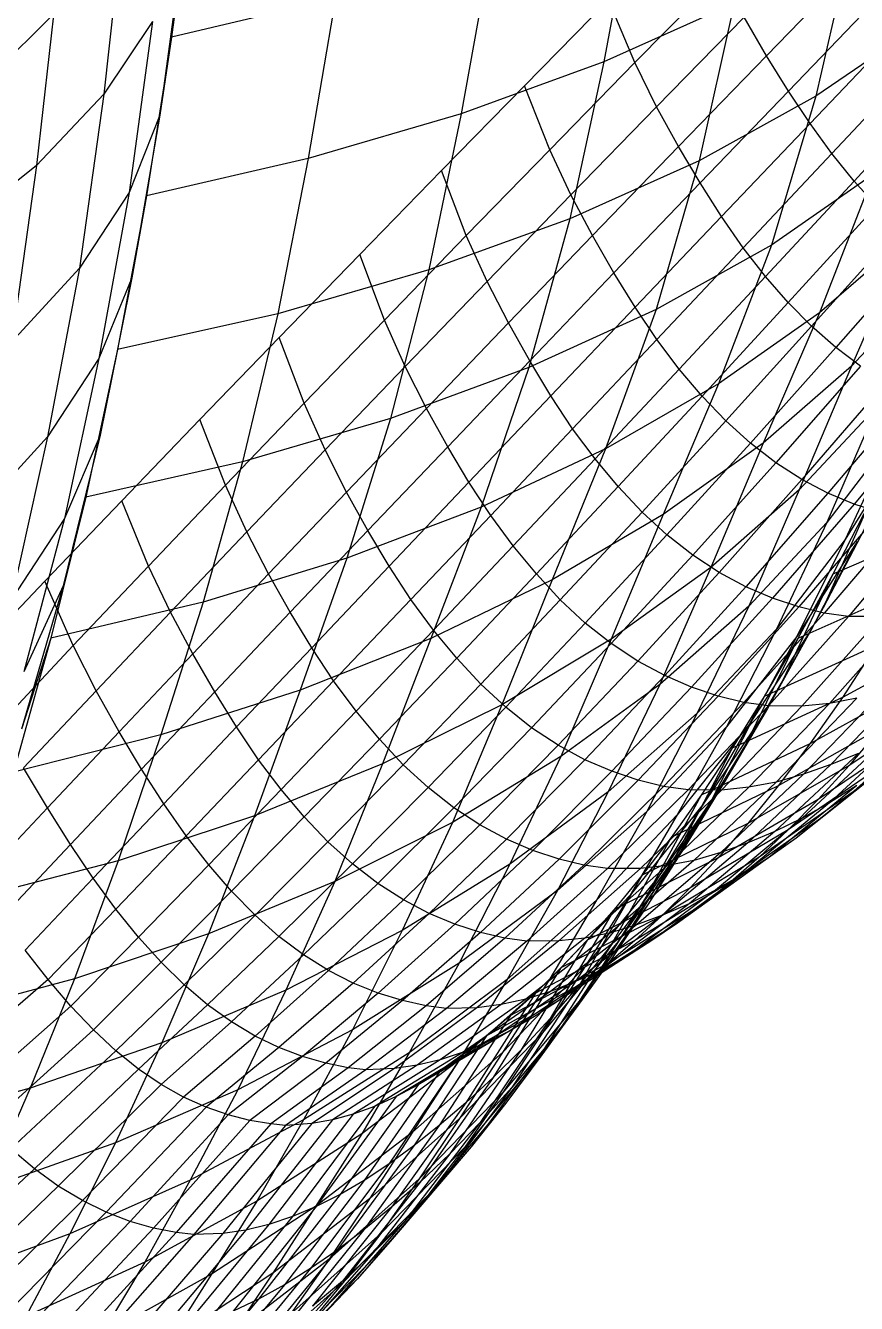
# Model space of a CAD drawing. Extents: x -429 to 429, y -1 to 209.
# Drawn here: x 392.21 to 399.72, y 70.03 to 81.6 of the extents above; entities that cross this region are included whole.
import ezdxf

# ---------------------------------------------------------------- set-up
doc = ezdxf.new("R2010")
doc.units = 0

msp = doc.modelspace()

# ---------------------------------------------------------------- linework, layer by layer
at = {"layer": 'default', "color": 5, "linetype": 'CONTINUOUS'}
for p, q in [((393.721, 82.972, 163.963), (393.527, 81.494, 164.217)), ((393.721, 82.972, 163.963), (393.527, 81.494, 164.217)), ((397.711, 82.739, 166.687), (397.437, 81.27, 167.006)), ((393.094, 82.589, 158.525), (392.914, 80.977, 158.779)), ((399.681, 82.381, 169.338), (399.354, 80.96, 169.68)), ((393.625, 82.303, 162.202), (393.421, 80.787, 162.465)), ((396.409, 82.262, 165.717), (396.148, 80.801, 166.028)), ((399.72, 82.164, 201.738), (398.908, 81.326, 200.611)), ((398.504, 82.062, 200.788), (397.719, 81.264, 199.642)), ((392.49, 81.968, 156.891), (392.305, 80.334, 157.152)), ((395.009, 81.846, 164.891), (393.527, 81.494, 164.217)), ((395.009, 81.846, 164.891), (394.764, 80.395, 165.187)), ((397.481, 81.828, 199.738), (396.72, 81.053, 198.578)), ((398.618, 81.799, 168.113), (397.437, 81.27, 167.006)), ((397.719, 81.264, 199.642), (397.481, 81.828, 199.738)), ((398.618, 81.799, 168.113), (398.299, 80.376, 168.456)), ((399.924, 81.857, 201.645), (399.107, 81.007, 200.52)), ((398.706, 81.676, 200.701), (397.915, 80.865, 199.558)), ((398.908, 81.326, 200.611), (398.706, 81.676, 200.701)), ((393.355, 81.635, 160.468), (392.914, 80.977, 158.779)), ((393.355, 81.635, 160.468), (393.143, 80.088, 160.74)), ((400.123, 81.574, 201.553), (399.303, 80.713, 200.429)), ((400.285, 81.596, 171.006), (399.354, 80.96, 169.68)), ((393.527, 81.494, 164.217), (393.299, 80.057, 164.493)), ((393.527, 81.494, 164.217), (393.299, 80.057, 164.493)), ((393.527, 81.494, 164.217), (393.421, 80.787, 162.465)), ((398.908, 81.326, 200.611), (398.113, 80.504, 199.47)), ((399.107, 81.007, 200.52), (398.908, 81.326, 200.611)), ((397.437, 81.27, 167.006), (396.148, 80.801, 166.028)), ((397.719, 81.264, 199.642), (396.949, 80.476, 198.486)), ((397.437, 81.27, 167.006), (397.129, 79.85, 167.346)), ((397.915, 80.865, 199.558), (397.719, 81.264, 199.642)), ((400.32, 81.315, 201.46), (399.5, 80.44, 200.336)), ((392.914, 80.977, 158.779), (392.305, 80.334, 157.152)), ((392.914, 80.977, 158.779), (392.695, 79.402, 159.059)), ((396.72, 81.053, 198.578), (395.969, 80.286, 197.41)), ((396.949, 80.476, 198.486), (396.72, 81.053, 198.578)), ((399.107, 81.007, 200.52), (398.309, 80.175, 199.38)), ((399.303, 80.713, 200.429), (399.107, 81.007, 200.52)), ((400.519, 81.08, 201.364), (399.701, 80.192, 200.239)), ((397.915, 80.865, 199.558), (397.14, 80.068, 198.403)), ((398.113, 80.504, 199.47), (397.915, 80.865, 199.558)), ((399.354, 80.96, 169.68), (398.299, 80.376, 168.456)), ((399.354, 80.96, 169.68), (398.953, 79.613, 170.074)), ((393.421, 80.787, 162.465), (393.143, 80.088, 160.74)), ((393.421, 80.787, 162.465), (393.167, 79.316, 162.757)), ((396.148, 80.801, 166.028), (394.764, 80.395, 165.187)), ((396.148, 80.801, 166.028), (395.854, 79.387, 166.359)), ((399.303, 80.713, 200.429), (398.502, 79.871, 199.29)), ((399.5, 80.44, 200.336), (399.303, 80.713, 200.429)), ((394.764, 80.395, 165.187), (393.299, 80.057, 164.493)), ((394.764, 80.395, 165.187), (394.487, 78.991, 165.504)), ((396.949, 80.476, 198.486), (396.193, 79.7, 197.319)), ((397.14, 80.068, 198.403), (396.949, 80.476, 198.486)), ((398.113, 80.504, 199.47), (397.335, 79.698, 198.315)), ((398.309, 80.175, 199.38), (398.113, 80.504, 199.47)), ((399.5, 80.44, 200.336), (398.699, 79.587, 199.196)), ((399.701, 80.192, 200.239), (399.5, 80.44, 200.336)), ((392.305, 80.334, 157.152), (391.536, 79.713, 155.605)), ((392.305, 80.334, 157.152), (392.082, 78.737, 157.44)), ((395.969, 80.286, 197.41), (395.229, 79.527, 196.235)), ((396.193, 79.7, 197.319), (395.969, 80.286, 197.41)), ((398.299, 80.376, 168.456), (397.129, 79.85, 167.346)), ((398.299, 80.376, 168.456), (397.911, 79.028, 168.85)), ((398.309, 80.175, 199.38), (397.529, 79.361, 198.225)), ((398.502, 79.871, 199.29), (398.309, 80.175, 199.38)), ((399.701, 80.192, 200.239), (398.901, 79.329, 199.097)), ((399.877, 80.253, 171.393), (398.953, 79.613, 170.074)), ((399.877, 80.253, 171.393), (399.389, 78.998, 171.828)), ((399.903, 79.967, 200.138), (399.701, 80.192, 200.239)), ((393.143, 80.088, 160.74), (392.695, 79.402, 159.059)), ((393.143, 80.088, 160.74), (392.868, 78.587, 161.048)), ((393.299, 80.057, 164.493), (393.039, 78.666, 164.79)), ((393.299, 80.057, 164.493), (393.039, 78.666, 164.79)), ((393.299, 80.057, 164.493), (393.167, 79.316, 162.757)), ((397.14, 80.068, 198.403), (396.382, 79.284, 197.236)), ((397.335, 79.698, 198.315), (397.14, 80.068, 198.403)), ((399.903, 79.967, 200.138), (399.106, 79.092, 198.994)), ((397.129, 79.85, 167.346), (395.854, 79.387, 166.359)), ((397.129, 79.85, 167.346), (396.76, 78.503, 167.733)), ((398.502, 79.871, 199.29), (397.721, 79.049, 198.134)), ((398.699, 79.587, 199.196), (398.502, 79.871, 199.29)), ((400.11, 79.763, 200.034), (399.316, 78.877, 198.887)), ((396.193, 79.7, 197.319), (395.452, 78.934, 196.142)), ((396.382, 79.284, 197.236), (396.193, 79.7, 197.319)), ((397.335, 79.698, 198.315), (396.575, 78.908, 197.147)), ((397.529, 79.361, 198.225), (397.335, 79.698, 198.315)), ((398.953, 79.613, 170.074), (397.911, 79.028, 168.85)), ((398.699, 79.587, 199.196), (397.917, 78.757, 198.04)), ((398.953, 79.613, 170.074), (398.475, 78.355, 170.518)), ((398.901, 79.329, 199.097), (398.699, 79.587, 199.196)), ((400.188, 79.691, 173.215), (399.389, 78.998, 171.828)), ((400.188, 79.691, 173.215), (399.679, 78.516, 173.645)), ((395.229, 79.527, 196.235), (394.501, 78.776, 195.052)), ((395.452, 78.934, 196.142), (395.229, 79.527, 196.235)), ((400.322, 79.582, 199.924), (399.535, 78.684, 198.773)), ((392.695, 79.402, 159.059), (392.082, 78.737, 157.44)), ((392.695, 79.402, 159.059), (392.404, 77.877, 159.382)), ((395.854, 79.387, 166.359), (394.487, 78.991, 165.504)), ((395.854, 79.387, 166.359), (395.509, 78.043, 166.73)), ((397.529, 79.361, 198.225), (396.768, 78.565, 197.056)), ((397.721, 79.049, 198.134), (397.529, 79.361, 198.225)), ((393.167, 79.316, 162.757), (392.868, 78.587, 161.048)), ((393.167, 79.316, 162.757), (392.88, 77.892, 163.07)), ((396.382, 79.284, 197.236), (395.64, 78.514, 196.057)), ((396.575, 78.908, 197.147), (396.382, 79.284, 197.236)), ((398.901, 79.329, 199.097), (398.12, 78.49, 197.939)), ((399.106, 79.092, 198.994), (398.901, 79.329, 199.097)), ((400.369, 79.26, 175.078), (399.679, 78.516, 173.645)), ((397.911, 79.028, 168.85), (396.76, 78.503, 167.733)), ((397.721, 79.049, 198.134), (396.959, 78.247, 196.964)), ((397.911, 79.028, 168.85), (397.453, 77.768, 169.295)), ((397.917, 78.757, 198.04), (397.721, 79.049, 198.134)), ((399.106, 79.092, 198.994), (398.327, 78.245, 197.834)), ((399.316, 78.877, 198.887), (399.106, 79.092, 198.994)), ((394.487, 78.991, 165.504), (393.039, 78.666, 164.79)), ((394.487, 78.991, 165.504), (394.169, 77.65, 165.851)), ((395.452, 78.934, 196.142), (394.726, 78.18, 194.955)), ((395.64, 78.514, 196.057), (395.452, 78.934, 196.142)), ((396.575, 78.908, 197.147), (395.833, 78.134, 195.966)), ((396.768, 78.565, 197.056), (396.575, 78.908, 197.147)), ((399.389, 78.998, 171.828), (398.475, 78.355, 170.518)), ((399.389, 78.998, 171.828), (398.879, 77.819, 172.274)), ((394.501, 78.776, 195.052), (393.783, 78.032, 193.862)), ((394.726, 78.18, 194.955), (394.501, 78.776, 195.052)), ((399.316, 78.877, 198.887), (398.541, 78.021, 197.723)), ((399.535, 78.684, 198.773), (399.316, 78.877, 198.887)), ((393.039, 78.666, 164.79), (392.751, 77.329, 165.103)), ((393.039, 78.666, 164.79), (392.751, 77.329, 165.103)), ((393.039, 78.666, 164.79), (392.88, 77.892, 163.07)), ((397.917, 78.757, 198.04), (397.155, 77.95, 196.868)), ((398.12, 78.49, 197.939), (397.917, 78.757, 198.04)), ((399.535, 78.684, 198.773), (398.763, 77.819, 197.605)), ((399.759, 78.515, 198.653), (399.535, 78.684, 198.773)), ((392.868, 78.587, 161.048), (392.404, 77.877, 159.382)), ((392.868, 78.587, 161.048), (392.56, 77.136, 161.377)), ((396.768, 78.565, 197.056), (396.026, 77.787, 195.873)), ((396.959, 78.247, 196.964), (396.768, 78.565, 197.056)), ((395.64, 78.514, 196.057), (394.916, 77.758, 194.866)), ((396.76, 78.503, 167.733), (395.509, 78.043, 166.73)), ((395.833, 78.134, 195.966), (395.64, 78.514, 196.057)), ((396.76, 78.503, 167.733), (396.329, 77.241, 168.167)), ((398.12, 78.49, 197.939), (397.359, 77.677, 196.765)), ((398.327, 78.245, 197.834), (398.12, 78.49, 197.939)), ((399.679, 78.516, 173.645), (398.879, 77.819, 172.274)), ((399.759, 78.515, 198.653), (398.993, 77.642, 197.481)), ((399.679, 78.516, 173.645), (399.206, 77.397, 174.051)), ((398.475, 78.355, 170.518), (397.453, 77.768, 169.295)), ((398.475, 78.355, 170.518), (397.975, 77.174, 170.972)), ((399.988, 78.372, 198.529), (399.228, 77.491, 197.352)), ((396.959, 78.247, 196.964), (396.217, 77.466, 195.779)), ((397.155, 77.95, 196.868), (396.959, 78.247, 196.964)), ((398.327, 78.245, 197.834), (397.567, 77.426, 196.657)), ((398.541, 78.021, 197.723), (398.327, 78.245, 197.834)), ((400.218, 78.255, 198.402), (399.465, 77.367, 197.219)), ((394.726, 78.18, 194.955), (394.015, 77.438, 193.758)), ((394.916, 77.758, 194.866), (394.726, 78.18, 194.955)), ((395.833, 78.134, 195.966), (395.11, 77.376, 194.773)), ((396.026, 77.787, 195.873), (395.833, 78.134, 195.966)), ((399.906, 78.147, 175.467), (399.206, 77.397, 174.051)), ((399.906, 78.147, 175.467), (399.456, 77.1, 175.846)), ((400.447, 78.162, 198.273), (399.701, 77.267, 197.085)), ((393.783, 78.032, 193.862), (393.076, 77.297, 192.665)), ((394.015, 77.438, 193.758), (393.783, 78.032, 193.862)), ((395.509, 78.043, 166.73), (394.169, 77.65, 165.851)), ((395.509, 78.043, 166.73), (395.113, 76.777, 167.142)), ((398.541, 78.021, 197.723), (397.783, 77.196, 196.544)), ((398.763, 77.819, 197.605), (398.541, 78.021, 197.723)), ((392.404, 77.877, 159.382), (391.781, 77.193, 157.777)), ((392.404, 77.877, 159.382), (392.08, 76.403, 159.727)), ((392.88, 77.892, 163.07), (392.548, 76.527, 163.406)), ((392.88, 77.892, 163.07), (392.56, 77.136, 161.377)), ((397.155, 77.95, 196.868), (396.414, 77.165, 195.681)), ((397.359, 77.677, 196.765), (397.155, 77.95, 196.868)), ((400.064, 77.904, 177.296), (399.456, 77.1, 175.846)), ((400.064, 77.904, 177.296), (399.62, 76.947, 177.659)), ((394.916, 77.758, 194.866), (394.208, 77.017, 193.665)), ((395.11, 77.376, 194.773), (394.916, 77.758, 194.866)), ((396.026, 77.787, 195.873), (395.304, 77.028, 194.677)), ((396.217, 77.466, 195.779), (396.026, 77.787, 195.873)), ((397.453, 77.768, 169.295), (396.329, 77.241, 168.167)), ((397.453, 77.768, 169.295), (396.971, 76.583, 169.748)), ((398.879, 77.819, 172.274), (397.975, 77.174, 170.972)), ((398.763, 77.819, 197.605), (398.008, 76.988, 196.423)), ((398.879, 77.819, 172.274), (398.404, 76.695, 172.691)), ((398.993, 77.642, 197.481), (398.763, 77.819, 197.605)), ((400.147, 77.801, 179.13), (399.62, 76.947, 177.659)), ((394.169, 77.65, 165.851), (392.751, 77.329, 165.103)), ((394.169, 77.65, 165.851), (393.812, 76.38, 166.228)), ((397.359, 77.677, 196.765), (396.618, 76.889, 195.576)), ((397.567, 77.426, 196.657), (397.359, 77.677, 196.765)), ((398.993, 77.642, 197.481), (398.242, 76.805, 196.295)), ((399.228, 77.491, 197.352), (398.993, 77.642, 197.481)), ((394.015, 77.438, 193.758), (393.319, 76.707, 192.551)), ((394.208, 77.017, 193.665), (394.015, 77.438, 193.758)), ((396.217, 77.466, 195.779), (395.496, 76.706, 194.581)), ((396.414, 77.165, 195.681), (396.217, 77.466, 195.779)), ((397.567, 77.426, 196.657), (396.827, 76.635, 195.466)), ((397.783, 77.196, 196.544), (397.567, 77.426, 196.657)), ((399.206, 77.397, 174.051), (398.404, 76.695, 172.691)), ((399.228, 77.491, 197.352), (398.48, 76.649, 196.162)), ((399.206, 77.397, 174.051), (398.749, 76.343, 174.442)), ((399.465, 77.367, 197.219), (399.228, 77.491, 197.352)), ((393.076, 77.297, 192.665), (392.381, 76.57, 191.461)), ((392.751, 77.329, 165.103), (392.436, 76.053, 165.432)), ((392.751, 77.329, 165.103), (392.436, 76.053, 165.432)), ((392.751, 77.329, 165.103), (392.548, 76.527, 163.406)), ((393.319, 76.707, 192.551), (393.076, 77.297, 192.665)), ((395.11, 77.376, 194.773), (394.405, 76.636, 193.567)), ((395.304, 77.028, 194.677), (395.11, 77.376, 194.773)), ((399.465, 77.367, 197.219), (398.722, 76.52, 196.025)), ((399.84, 77.278, 183.034), (399.421, 76.328, 181.561)), ((399.701, 77.267, 197.085), (399.465, 77.367, 197.219)), ((399.84, 77.278, 183.034), (399.509, 76.633, 183.301)), ((399.84, 77.278, 183.034), (399.509, 76.633, 183.301)), ((396.329, 77.241, 168.167), (395.113, 76.777, 167.142)), ((396.414, 77.165, 195.681), (395.693, 76.404, 194.48)), ((396.329, 77.241, 168.167), (395.874, 76.052, 168.61)), ((396.618, 76.889, 195.576), (396.414, 77.165, 195.681)), ((397.975, 77.174, 170.972), (396.971, 76.583, 169.748)), ((397.783, 77.196, 196.544), (397.044, 76.402, 195.35)), ((397.975, 77.174, 170.972), (397.505, 76.046, 171.396)), ((398.008, 76.988, 196.423), (397.783, 77.196, 196.544)), ((399.701, 77.267, 197.085), (398.963, 76.417, 195.886)), ((399.936, 77.191, 196.95), (399.202, 76.337, 195.747)), ((399.936, 77.191, 196.95), (399.701, 77.267, 197.085)), ((392.56, 77.136, 161.377), (392.08, 76.403, 159.727)), ((392.56, 77.136, 161.377), (392.192, 75.748, 161.738)), ((399.456, 77.1, 175.846), (398.749, 76.343, 174.442)), ((399.456, 77.1, 175.846), (398.998, 76.137, 176.225)), ((399.795, 77.044, 181.263), (399.316, 76.137, 179.797)), ((399.795, 77.044, 181.263), (399.421, 76.328, 181.561)), ((400.16, 77.138, 196.819), (399.43, 76.281, 195.612)), ((400.555, 77.084, 184.327), (399.509, 76.633, 183.301)), ((400.372, 77.11, 196.695), (399.65, 76.251, 195.481)), ((394.208, 77.017, 193.665), (393.518, 76.29, 192.453)), ((394.405, 76.636, 193.567), (394.208, 77.017, 193.665)), ((395.304, 77.028, 194.677), (394.601, 76.289, 193.468)), ((395.496, 76.706, 194.581), (395.304, 77.028, 194.677)), ((398.008, 76.988, 196.423), (397.27, 76.191, 195.226)), ((398.242, 76.805, 196.295), (398.008, 76.988, 196.423)), ((399.62, 76.947, 177.659), (398.998, 76.137, 176.225)), ((399.62, 76.947, 177.659), (399.183, 76.069, 178.013)), ((399.729, 76.93, 179.468), (399.183, 76.069, 178.013)), ((399.729, 76.93, 179.468), (399.316, 76.137, 179.797)), ((396.618, 76.889, 195.576), (395.898, 76.127, 194.372)), ((396.827, 76.635, 195.466), (396.618, 76.889, 195.576)), ((393.319, 76.707, 192.551), (392.638, 75.988, 191.335)), ((393.518, 76.29, 192.453), (393.319, 76.707, 192.551)), ((395.113, 76.777, 167.142), (393.812, 76.38, 166.228)), ((395.113, 76.777, 167.142), (394.692, 75.583, 167.564)), ((395.496, 76.706, 194.581), (394.795, 75.967, 193.368)), ((395.693, 76.404, 194.48), (395.496, 76.706, 194.581)), ((398.242, 76.805, 196.295), (397.505, 76.006, 195.096)), ((398.404, 76.695, 172.691), (397.505, 76.046, 171.396)), ((398.404, 76.695, 172.691), (397.945, 75.636, 173.092)), ((398.48, 76.649, 196.162), (398.242, 76.805, 196.295)), ((394.405, 76.636, 193.567), (393.719, 75.913, 192.35)), ((394.601, 76.289, 193.468), (394.405, 76.636, 193.567)), ((396.971, 76.583, 169.748), (395.874, 76.052, 168.61)), ((396.827, 76.635, 195.466), (396.107, 75.873, 194.26)), ((396.971, 76.583, 169.748), (396.514, 75.452, 170.172)), ((397.044, 76.402, 195.35), (396.827, 76.635, 195.466)), ((398.48, 76.649, 196.162), (397.746, 75.847, 194.959)), ((398.722, 76.52, 196.025), (398.48, 76.649, 196.162)), ((399.509, 76.633, 183.301), (399.061, 75.681, 181.844)), ((399.509, 76.633, 183.301), (399.192, 76.051, 183.553)), ((399.509, 76.633, 183.301), (399.192, 76.051, 183.553)), ((392.381, 76.57, 191.461), (391.697, 75.85, 190.251)), ((392.548, 76.527, 163.406), (392.17, 75.231, 163.766)), ((392.548, 76.527, 163.406), (392.192, 75.748, 161.738)), ((392.638, 75.988, 191.335), (392.381, 76.57, 191.461)), ((398.722, 76.52, 196.025), (397.989, 75.715, 194.819)), ((398.963, 76.417, 195.886), (398.722, 76.52, 196.025)), ((400.221, 76.508, 184.591), (399.192, 76.051, 183.553)), ((393.812, 76.38, 166.228), (392.436, 76.053, 165.432)), ((393.812, 76.38, 166.228), (393.431, 75.178, 166.616)), ((395.693, 76.404, 194.48), (394.993, 75.667, 193.264)), ((395.898, 76.127, 194.372), (395.693, 76.404, 194.48)), ((397.044, 76.402, 195.35), (396.324, 75.639, 194.142)), ((397.27, 76.191, 195.226), (397.044, 76.402, 195.35)), ((398.963, 76.417, 195.886), (398.231, 75.61, 194.678)), ((399.202, 76.337, 195.747), (398.963, 76.417, 195.886)), ((393.518, 76.29, 192.453), (392.845, 75.578, 191.23)), ((393.719, 75.913, 192.35), (393.518, 76.29, 192.453)), ((394.601, 76.289, 193.468), (393.918, 75.568, 192.246)), ((394.795, 75.967, 193.368), (394.601, 76.289, 193.468)), ((398.749, 76.343, 174.442), (397.945, 75.636, 173.092)), ((398.749, 76.343, 174.442), (398.282, 75.375, 174.834)), ((399.202, 76.337, 195.747), (398.473, 75.529, 194.535)), ((399.43, 76.281, 195.612), (398.703, 75.472, 194.398)), ((399.421, 76.328, 181.561), (398.919, 75.418, 180.11)), ((399.65, 76.251, 195.481), (398.926, 75.441, 194.264)), ((399.421, 76.328, 181.561), (399.061, 75.681, 181.844)), ((399.43, 76.281, 195.612), (399.202, 76.337, 195.747)), ((399.951, 76.25, 195.298), (399.229, 75.439, 194.077)), ((399.65, 76.251, 195.481), (399.43, 76.281, 195.612)), ((400.199, 76.275, 195.146), (399.479, 75.464, 193.921)), ((399.951, 76.25, 195.298), (399.65, 76.251, 195.481)), ((395.898, 76.127, 194.372), (395.198, 75.392, 193.154)), ((396.107, 75.873, 194.26), (395.898, 76.127, 194.372)), ((397.27, 76.191, 195.226), (396.55, 75.429, 194.016)), ((397.505, 76.006, 195.096), (397.27, 76.191, 195.226)), ((398.998, 76.137, 176.225), (398.282, 75.375, 174.834)), ((398.998, 76.137, 176.225), (398.547, 75.253, 176.593)), ((399.316, 76.137, 179.797), (398.751, 75.273, 178.357)), ((399.316, 76.137, 179.797), (398.919, 75.418, 180.11)), ((392.436, 76.053, 165.432), (392.098, 74.842, 165.774)), ((392.436, 76.053, 165.432), (392.098, 74.842, 165.774)), ((392.436, 76.053, 165.432), (392.17, 75.231, 163.766)), ((395.874, 76.052, 168.61), (394.692, 75.583, 167.564)), ((395.874, 76.052, 168.61), (395.436, 74.918, 169.027)), ((397.505, 76.046, 171.396), (396.514, 75.452, 170.172)), ((397.505, 76.006, 195.096), (396.784, 75.243, 193.884)), ((397.505, 76.046, 171.396), (397.05, 74.983, 171.802)), ((397.746, 75.847, 194.959), (397.505, 76.006, 195.096)), ((399.183, 76.069, 178.013), (398.547, 75.253, 176.593)), ((399.192, 76.051, 183.553), (398.722, 75.095, 182.111)), ((399.183, 76.069, 178.013), (398.751, 75.273, 178.357)), ((399.192, 76.051, 183.553), (398.889, 75.527, 183.793)), ((399.192, 76.051, 183.553), (398.889, 75.527, 183.793)), ((400.549, 76.039, 186.18), (399.597, 75.518, 185.078)), ((392.638, 75.988, 191.335), (391.973, 75.28, 190.11)), ((392.845, 75.578, 191.23), (392.638, 75.988, 191.335)), ((393.719, 75.913, 192.35), (393.052, 75.206, 191.121)), ((393.918, 75.568, 192.246), (393.719, 75.913, 192.35)), ((394.795, 75.967, 193.368), (394.115, 75.25, 192.143)), ((394.993, 75.667, 193.264), (394.795, 75.967, 193.368)), ((399.902, 75.988, 184.841), (398.889, 75.527, 183.793)), ((399.902, 75.988, 184.841), (399.597, 75.518, 185.078)), ((396.107, 75.873, 194.26), (395.407, 75.14, 193.04)), ((396.324, 75.639, 194.142), (396.107, 75.873, 194.26)), ((397.746, 75.847, 194.959), (397.024, 75.085, 193.746)), ((397.989, 75.715, 194.819), (397.746, 75.847, 194.959)), ((394.993, 75.667, 193.264), (394.315, 74.954, 192.036)), ((395.198, 75.392, 193.154), (394.993, 75.667, 193.264)), ((397.989, 75.715, 194.819), (397.267, 74.954, 193.604)), ((398.231, 75.61, 194.678), (397.989, 75.715, 194.819)), ((399.061, 75.681, 181.844), (398.537, 74.77, 180.409)), ((399.061, 75.681, 181.844), (398.722, 75.095, 182.111)), ((400.224, 75.67, 193.448), (399.491, 74.91, 192.222)), ((392.845, 75.578, 191.23), (392.189, 74.88, 189.997)), ((393.052, 75.206, 191.121), (392.845, 75.578, 191.23)), ((393.918, 75.568, 192.246), (393.256, 74.867, 191.012)), ((394.692, 75.583, 167.564), (393.431, 75.178, 166.616)), ((394.115, 75.25, 192.143), (393.918, 75.568, 192.246)), ((394.692, 75.583, 167.564), (394.277, 74.446, 167.967)), ((396.324, 75.639, 194.142), (395.623, 74.909, 192.921)), ((396.55, 75.429, 194.016), (396.324, 75.639, 194.142)), ((397.945, 75.636, 173.092), (397.05, 74.983, 171.802)), ((397.945, 75.636, 173.092), (397.477, 74.663, 173.493)), ((398.231, 75.61, 194.678), (397.509, 74.849, 193.461)), ((398.473, 75.529, 194.535), (398.231, 75.61, 194.678)), ((399.975, 75.582, 193.608), (399.243, 74.822, 192.383)), ((400.241, 75.619, 186.413), (399.301, 75.097, 185.304)), ((396.514, 75.452, 170.172), (395.436, 74.918, 169.027)), ((396.55, 75.429, 194.016), (395.848, 74.701, 192.794)), ((396.514, 75.452, 170.172), (396.068, 74.387, 170.58)), ((396.784, 75.243, 193.884), (396.55, 75.429, 194.016)), ((398.473, 75.529, 194.535), (397.749, 74.768, 193.317)), ((398.703, 75.472, 194.398), (397.978, 74.711, 193.178)), ((398.926, 75.441, 194.264), (398.199, 74.68, 193.044)), ((398.889, 75.527, 183.793), (398.399, 74.565, 182.364)), ((398.703, 75.472, 194.398), (398.473, 75.529, 194.535)), ((399.229, 75.439, 194.077), (398.501, 74.679, 192.856)), ((398.889, 75.527, 183.793), (398.598, 75.057, 184.021)), ((398.889, 75.527, 183.793), (398.598, 75.057, 184.021)), ((399.597, 75.518, 185.078), (398.598, 75.057, 184.021)), ((398.926, 75.441, 194.264), (398.703, 75.472, 194.398)), ((399.479, 75.464, 193.921), (398.75, 74.704, 192.699)), ((399.229, 75.439, 194.077), (398.926, 75.441, 194.264)), ((399.725, 75.511, 193.766), (398.995, 74.751, 192.543)), ((399.479, 75.464, 193.921), (399.229, 75.439, 194.077)), ((399.597, 75.518, 185.078), (399.301, 75.097, 185.304)), ((399.725, 75.511, 193.766), (399.479, 75.464, 193.921)), ((400.532, 75.486, 188.006), (399.657, 74.901, 186.849)), ((395.198, 75.392, 193.154), (394.52, 74.684, 191.923)), ((395.407, 75.14, 193.04), (395.198, 75.392, 193.154)), ((398.282, 75.375, 174.834), (397.477, 74.663, 173.493)), ((398.282, 75.375, 174.834), (397.825, 74.486, 175.214)), ((398.919, 75.418, 180.11), (398.337, 74.551, 178.685)), ((398.919, 75.418, 180.11), (398.537, 74.77, 180.409)), ((400.505, 75.307, 189.803), (399.692, 74.662, 188.609)), ((393.052, 75.206, 191.121), (392.404, 74.518, 189.882)), ((393.256, 74.867, 191.012), (393.052, 75.206, 191.121)), ((394.115, 75.25, 192.143), (393.456, 74.555, 190.904)), ((394.315, 74.954, 192.036), (394.115, 75.25, 192.143)), ((396.784, 75.243, 193.884), (396.08, 74.519, 192.66)), ((397.024, 75.085, 193.746), (396.784, 75.243, 193.884)), ((398.547, 75.253, 176.593), (397.825, 74.486, 175.214)), ((398.751, 75.273, 178.357), (398.102, 74.454, 176.952)), ((398.547, 75.253, 176.593), (398.102, 74.454, 176.952)), ((398.751, 75.273, 178.357), (398.337, 74.551, 178.685)), ((399.944, 75.242, 186.636), (399.016, 74.717, 185.52)), ((400.242, 75.27, 191.726), (399.478, 74.565, 190.511)), ((399.944, 75.242, 186.636), (399.657, 74.901, 186.849)), ((393.431, 75.178, 166.616), (392.098, 74.842, 165.774)), ((393.431, 75.178, 166.616), (393.043, 74.039, 166.997)), ((395.407, 75.14, 193.04), (394.728, 74.436, 191.808)), ((395.623, 74.909, 192.921), (395.407, 75.14, 193.04)), ((397.024, 75.085, 193.746), (396.317, 74.364, 192.522)), ((397.267, 74.954, 193.604), (397.024, 75.085, 193.746)), ((398.722, 75.095, 182.111), (398.179, 74.18, 180.689)), ((399.301, 75.097, 185.304), (398.317, 74.633, 184.238)), ((398.722, 75.095, 182.111), (398.399, 74.565, 182.364)), ((399.301, 75.097, 185.304), (399.016, 74.717, 185.52)), ((399.991, 75.132, 191.893), (399.231, 74.426, 190.678)), ((400.243, 75.18, 188.215), (399.377, 74.595, 187.054)), ((400.237, 75.09, 189.99), (399.429, 74.443, 188.795)), ((397.05, 74.983, 171.802), (396.068, 74.387, 170.58)), ((397.05, 74.983, 171.802), (396.586, 74.007, 172.209)), ((398.598, 75.057, 184.021), (398.089, 74.088, 182.605)), ((398.598, 75.057, 184.021), (398.317, 74.633, 184.238)), ((398.598, 75.057, 184.021), (398.317, 74.633, 184.238)), ((399.741, 75.011, 192.058), (398.985, 74.304, 190.843)), ((399.741, 75.011, 192.058), (399.491, 74.91, 192.222)), ((392.404, 74.518, 189.882), (392.189, 74.88, 189.997)), ((393.256, 74.867, 191.012), (392.614, 74.186, 189.767)), ((393.456, 74.555, 190.904), (393.256, 74.867, 191.012)), ((394.315, 74.954, 192.036), (393.658, 74.265, 190.794)), ((395.436, 74.918, 169.027), (394.277, 74.446, 167.967)), ((394.52, 74.684, 191.923), (394.315, 74.954, 192.036)), ((395.623, 74.909, 192.921), (394.942, 74.211, 191.687)), ((395.436, 74.918, 169.027), (395.003, 73.851, 169.43)), ((395.848, 74.701, 192.794), (395.623, 74.909, 192.921)), ((397.267, 74.954, 193.604), (396.556, 74.236, 192.38)), ((397.509, 74.849, 193.461), (396.795, 74.133, 192.237)), ((397.509, 74.849, 193.461), (397.267, 74.954, 193.604)), ((397.749, 74.768, 193.317), (397.509, 74.849, 193.461)), ((399.491, 74.91, 192.222), (398.739, 74.202, 191.006)), ((399.657, 74.901, 186.849), (398.741, 74.375, 185.728)), ((399.963, 74.907, 188.416), (399.106, 74.32, 187.252)), ((399.978, 74.893, 190.168), (399.176, 74.245, 188.972)), ((399.491, 74.91, 192.222), (399.243, 74.822, 192.383)), ((399.657, 74.901, 186.849), (399.377, 74.595, 187.054)), ((399.963, 74.907, 188.416), (399.692, 74.662, 188.609)), ((397.749, 74.768, 193.317), (397.032, 74.055, 192.093)), ((397.978, 74.711, 193.178), (397.749, 74.768, 193.317)), ((398.537, 74.77, 180.409), (397.938, 73.902, 178.999)), ((398.537, 74.77, 180.409), (398.179, 74.18, 180.689)), ((398.995, 74.751, 192.543), (398.252, 74.043, 191.325)), ((399.243, 74.822, 192.383), (398.495, 74.114, 191.166)), ((398.995, 74.751, 192.543), (398.75, 74.704, 192.699)), ((399.243, 74.822, 192.383), (398.995, 74.751, 192.543)), ((394.52, 74.684, 191.923), (393.863, 74.002, 190.68)), ((394.728, 74.436, 191.808), (394.52, 74.684, 191.923)), ((395.848, 74.701, 192.794), (395.164, 74.01, 191.559)), ((396.08, 74.519, 192.66), (395.848, 74.701, 192.794)), ((397.477, 74.663, 173.493), (396.586, 74.007, 172.209)), ((397.477, 74.663, 173.493), (397.017, 73.771, 173.882)), ((397.978, 74.711, 193.178), (397.258, 74, 191.954)), ((398.199, 74.68, 193.044), (397.471, 73.97, 191.823)), ((398.501, 74.679, 192.856), (397.768, 73.97, 191.636)), ((398.317, 74.633, 184.238), (397.79, 73.659, 182.835)), ((398.199, 74.68, 193.044), (397.978, 74.711, 193.178)), ((398.75, 74.704, 192.699), (398.011, 73.996, 191.48)), ((399.016, 74.717, 185.52), (398.046, 74.251, 184.446)), ((398.317, 74.633, 184.238), (398.046, 74.251, 184.446)), ((398.317, 74.633, 184.238), (398.046, 74.251, 184.446)), ((398.501, 74.679, 192.856), (398.199, 74.68, 193.044)), ((398.75, 74.704, 192.699), (398.501, 74.679, 192.856)), ((399.016, 74.717, 185.52), (398.741, 74.375, 185.728)), ((399.692, 74.662, 188.609), (398.844, 74.073, 187.442)), ((399.725, 74.72, 190.342), (398.929, 74.07, 189.145)), ((399.692, 74.662, 188.609), (399.429, 74.443, 188.795)), ((399.725, 74.72, 190.342), (399.478, 74.565, 190.511)), ((392.404, 74.518, 189.882), (391.775, 73.847, 188.631)), ((392.614, 74.186, 189.767), (392.404, 74.518, 189.882)), ((393.456, 74.555, 190.904), (392.819, 73.881, 189.654)), ((393.658, 74.265, 190.794), (393.456, 74.555, 190.904)), ((396.08, 74.519, 192.66), (395.392, 73.834, 191.426)), ((396.317, 74.364, 192.522), (396.08, 74.519, 192.66)), ((398.337, 74.551, 178.685), (397.677, 73.729, 177.293)), ((398.399, 74.565, 182.364), (397.84, 73.645, 180.955)), ((398.337, 74.551, 178.685), (397.938, 73.902, 178.999)), ((398.399, 74.565, 182.364), (398.089, 74.088, 182.605)), ((399.377, 74.595, 187.054), (398.473, 74.067, 185.927)), ((399.478, 74.565, 190.511), (398.687, 73.913, 189.312)), ((399.377, 74.595, 187.054), (399.106, 74.32, 187.252)), ((399.478, 74.565, 190.511), (399.231, 74.426, 190.678)), ((394.277, 74.446, 167.967), (393.043, 74.039, 166.997)), ((394.277, 74.446, 167.967), (393.862, 73.378, 168.36)), ((394.728, 74.436, 191.808), (394.07, 73.763, 190.562)), ((394.942, 74.211, 191.687), (394.728, 74.436, 191.808)), ((396.068, 74.387, 170.58), (395.003, 73.851, 169.43)), ((396.068, 74.387, 170.58), (395.613, 73.407, 170.987)), ((397.825, 74.486, 175.214), (397.017, 73.771, 173.882)), ((397.825, 74.486, 175.214), (397.372, 73.683, 175.585)), ((398.102, 74.454, 176.952), (397.372, 73.683, 175.585)), ((398.102, 74.454, 176.952), (397.677, 73.729, 177.293)), ((399.231, 74.426, 190.678), (398.447, 73.772, 189.477)), ((399.429, 74.443, 188.795), (398.59, 73.852, 187.624)), ((399.231, 74.426, 190.678), (398.985, 74.304, 190.843)), ((399.429, 74.443, 188.795), (399.176, 74.245, 188.972)), ((393.658, 74.265, 190.794), (393.023, 73.602, 189.541)), ((393.863, 74.002, 190.68), (393.658, 74.265, 190.794)), ((396.317, 74.364, 192.522), (395.624, 73.685, 191.289)), ((396.556, 74.236, 192.38), (396.317, 74.364, 192.522)), ((398.741, 74.375, 185.728), (397.785, 73.908, 184.644)), ((398.985, 74.304, 190.843), (398.208, 73.65, 189.64)), ((399.106, 74.32, 187.252), (398.214, 73.79, 186.118)), ((398.741, 74.375, 185.728), (398.473, 74.067, 185.927)), ((398.985, 74.304, 190.843), (398.739, 74.202, 191.006)), ((399.106, 74.32, 187.252), (398.844, 74.073, 187.442)), ((392.614, 74.186, 189.767), (391.993, 73.525, 188.51)), ((392.819, 73.881, 189.654), (392.614, 74.186, 189.767)), ((394.942, 74.211, 191.687), (394.282, 73.547, 190.441)), ((395.164, 74.01, 191.559), (394.942, 74.211, 191.687)), ((396.556, 74.236, 192.38), (395.857, 73.562, 191.148)), ((396.795, 74.133, 192.237), (396.556, 74.236, 192.38)), ((398.046, 74.251, 184.446), (397.501, 73.273, 183.054)), ((398.179, 74.18, 180.689), (397.566, 73.308, 179.292)), ((398.046, 74.251, 184.446), (397.785, 73.908, 184.644)), ((398.046, 74.251, 184.446), (397.785, 73.908, 184.644)), ((398.179, 74.18, 180.689), (397.84, 73.645, 180.955)), ((398.739, 74.202, 191.006), (397.969, 73.547, 189.801)), ((399.176, 74.245, 188.972), (398.344, 73.652, 187.799)), ((398.739, 74.202, 191.006), (398.495, 74.114, 191.166)), ((399.176, 74.245, 188.972), (398.929, 74.07, 189.145)), ((393.043, 74.039, 166.997), (391.742, 73.699, 166.124)), ((393.043, 74.039, 166.997), (392.649, 72.97, 167.374)), ((396.795, 74.133, 192.237), (396.09, 73.464, 191.007)), ((397.032, 74.055, 192.093), (396.321, 73.389, 190.864)), ((397.032, 74.055, 192.093), (396.795, 74.133, 192.237)), ((397.258, 74, 191.954), (397.032, 74.055, 192.093)), ((398.252, 74.043, 191.325), (397.497, 73.388, 190.114)), ((398.089, 74.088, 182.605), (397.516, 73.162, 181.207)), ((398.473, 74.067, 185.927), (397.532, 73.598, 184.834)), ((398.495, 74.114, 191.166), (397.733, 73.458, 189.959)), ((398.089, 74.088, 182.605), (397.79, 73.659, 182.835)), ((398.844, 74.073, 187.442), (397.962, 73.542, 186.303)), ((398.252, 74.043, 191.325), (398.011, 73.996, 191.48)), ((398.929, 74.07, 189.145), (398.105, 73.475, 187.968)), ((398.473, 74.067, 185.927), (398.214, 73.79, 186.118)), ((398.495, 74.114, 191.166), (398.252, 74.043, 191.325)), ((398.844, 74.073, 187.442), (398.59, 73.852, 187.624)), ((398.929, 74.07, 189.145), (398.687, 73.913, 189.312)), ((393.863, 74.002, 190.68), (393.228, 73.349, 189.424)), ((394.07, 73.763, 190.562), (393.863, 74.002, 190.68)), ((395.164, 74.01, 191.559), (394.499, 73.355, 190.314)), ((395.392, 73.834, 191.426), (395.164, 74.01, 191.559)), ((396.586, 74.007, 172.209), (395.613, 73.407, 170.987)), ((396.586, 74.007, 172.209), (396.129, 73.111, 172.603)), ((397.258, 74, 191.954), (396.542, 73.338, 190.727)), ((397.471, 73.97, 191.823), (396.742, 73.311, 190.602)), ((397.768, 73.97, 191.636), (397.03, 73.313, 190.418)), ((397.471, 73.97, 191.823), (397.258, 74, 191.954)), ((398.011, 73.996, 191.48), (397.265, 73.34, 190.266)), ((397.768, 73.97, 191.636), (397.471, 73.97, 191.823)), ((398.011, 73.996, 191.48), (397.768, 73.97, 191.636)), ((392.819, 73.881, 189.654), (392.204, 73.231, 188.393)), ((393.023, 73.602, 189.541), (392.819, 73.881, 189.654)), ((395.003, 73.851, 169.43), (393.862, 73.378, 168.36)), ((395.003, 73.851, 169.43), (394.562, 72.868, 169.833)), ((395.392, 73.834, 191.426), (394.721, 73.188, 190.182)), ((395.624, 73.685, 191.289), (395.392, 73.834, 191.426)), ((397.785, 73.908, 184.644), (397.222, 72.924, 183.265)), ((397.938, 73.902, 178.999), (397.265, 73.079, 177.619)), ((397.785, 73.908, 184.644), (397.532, 73.598, 184.834)), ((397.785, 73.908, 184.644), (397.532, 73.598, 184.834)), ((397.938, 73.902, 178.999), (397.566, 73.308, 179.292)), ((398.59, 73.852, 187.624), (397.719, 73.318, 186.48)), ((398.687, 73.913, 189.312), (397.871, 73.316, 188.133)), ((398.59, 73.852, 187.624), (398.344, 73.652, 187.799)), ((398.687, 73.913, 189.312), (398.447, 73.772, 189.477)), ((394.07, 73.763, 190.562), (393.434, 73.12, 189.306)), ((394.282, 73.547, 190.441), (394.07, 73.763, 190.562)), ((395.624, 73.685, 191.289), (394.946, 73.047, 190.047)), ((395.857, 73.562, 191.148), (395.624, 73.685, 191.289)), ((397.017, 73.771, 173.882), (396.129, 73.111, 172.603)), ((397.017, 73.771, 173.882), (396.563, 72.965, 174.262)), ((397.677, 73.729, 177.293), (396.939, 72.956, 175.936)), ((397.677, 73.729, 177.293), (397.265, 73.079, 177.619)), ((398.214, 73.79, 186.118), (397.287, 73.32, 185.018)), ((398.447, 73.772, 189.477), (397.639, 73.173, 188.294)), ((398.214, 73.79, 186.118), (397.962, 73.542, 186.303)), ((398.447, 73.772, 189.477), (398.208, 73.65, 189.64)), ((393.023, 73.602, 189.541), (392.41, 72.963, 188.276)), ((393.228, 73.349, 189.424), (393.023, 73.602, 189.541)), ((397.372, 73.683, 175.585), (396.563, 72.965, 174.262)), ((397.372, 73.683, 175.585), (396.939, 72.956, 175.936)), ((397.532, 73.598, 184.834), (396.952, 72.611, 183.468)), ((397.79, 73.659, 182.835), (397.201, 72.729, 181.448)), ((397.84, 73.645, 180.955), (397.214, 72.769, 179.568)), ((397.532, 73.598, 184.834), (397.287, 73.32, 185.018)), ((397.532, 73.598, 184.834), (397.287, 73.32, 185.018)), ((398.208, 73.65, 189.64), (397.41, 73.049, 188.452)), ((398.344, 73.652, 187.799), (397.483, 73.116, 186.65)), ((397.79, 73.659, 182.835), (397.501, 73.273, 183.054)), ((397.84, 73.645, 180.955), (397.516, 73.162, 181.207)), ((398.208, 73.65, 189.64), (397.969, 73.547, 189.801)), ((398.344, 73.652, 187.799), (398.105, 73.475, 187.968)), ((394.282, 73.547, 190.441), (393.642, 72.916, 189.184)), ((394.499, 73.355, 190.314), (394.282, 73.547, 190.441)), ((395.857, 73.562, 191.148), (395.171, 72.932, 189.909)), ((396.09, 73.464, 191.007), (395.395, 72.842, 189.771)), ((396.09, 73.464, 191.007), (395.857, 73.562, 191.148)), ((396.321, 73.389, 190.864), (396.09, 73.464, 191.007)), ((397.733, 73.458, 189.959), (396.956, 72.856, 188.761)), ((397.962, 73.542, 186.303), (397.049, 73.069, 185.194)), ((397.969, 73.547, 189.801), (397.182, 72.945, 188.608)), ((398.105, 73.475, 187.968), (397.253, 72.936, 186.814)), ((397.733, 73.458, 189.959), (397.497, 73.388, 190.114)), ((397.962, 73.542, 186.303), (397.719, 73.318, 186.48)), ((397.969, 73.547, 189.801), (397.733, 73.458, 189.959)), ((398.105, 73.475, 187.968), (397.871, 73.316, 188.133)), ((393.228, 73.349, 189.424), (392.615, 72.723, 188.157)), ((393.862, 73.378, 168.36), (392.649, 72.97, 167.374)), ((393.434, 73.12, 189.306), (393.228, 73.349, 189.424)), ((393.862, 73.378, 168.36), (393.439, 72.392, 168.753)), ((394.499, 73.355, 190.314), (393.853, 72.736, 189.058)), ((394.721, 73.188, 190.182), (394.499, 73.355, 190.314)), ((395.613, 73.407, 170.987), (394.562, 72.868, 169.833)), ((395.613, 73.407, 170.987), (395.164, 72.508, 171.382)), ((396.321, 73.389, 190.864), (395.617, 72.773, 189.632)), ((396.542, 73.338, 190.727), (395.83, 72.726, 189.497)), ((396.542, 73.338, 190.727), (396.321, 73.389, 190.864)), ((397.265, 73.34, 190.266), (396.51, 72.737, 189.058)), ((396.742, 73.311, 190.602), (396.542, 73.338, 190.727)), ((397.497, 73.388, 190.114), (396.732, 72.785, 188.912)), ((397.265, 73.34, 190.266), (397.03, 73.313, 190.418)), ((397.497, 73.388, 190.114), (397.265, 73.34, 190.266)), ((392.41, 72.963, 188.276), (392.204, 73.231, 188.393)), ((392.41, 72.963, 188.276), (392.204, 73.231, 188.393)), ((396.742, 73.311, 190.602), (396.013, 72.703, 189.383)), ((397.03, 73.313, 190.418), (396.288, 72.709, 189.204)), ((397.287, 73.32, 185.018), (396.689, 72.329, 183.663)), ((397.03, 73.313, 190.418), (396.742, 73.311, 190.602)), ((397.719, 73.318, 186.48), (396.818, 72.842, 185.364)), ((397.566, 73.308, 179.292), (396.883, 72.483, 177.922)), ((397.501, 73.273, 183.054), (396.898, 72.338, 181.679)), ((397.871, 73.316, 188.133), (397.03, 72.774, 186.974)), ((397.287, 73.32, 185.018), (397.049, 73.069, 185.194)), ((397.287, 73.32, 185.018), (397.049, 73.069, 185.194)), ((397.566, 73.308, 179.292), (397.214, 72.769, 179.568)), ((397.501, 73.273, 183.054), (397.222, 72.924, 183.265)), ((397.719, 73.318, 186.48), (397.483, 73.116, 186.65)), ((397.871, 73.316, 188.133), (397.639, 73.173, 188.294)), ((393.434, 73.12, 189.306), (392.82, 72.508, 188.038)), ((393.642, 72.916, 189.184), (393.434, 73.12, 189.306)), ((394.721, 73.188, 190.182), (394.068, 72.581, 188.929)), ((394.946, 73.047, 190.047), (394.721, 73.188, 190.182)), ((396.129, 73.111, 172.603), (395.164, 72.508, 171.382)), ((396.129, 73.111, 172.603), (395.678, 72.301, 172.988)), ((397.483, 73.116, 186.65), (396.594, 72.638, 185.527)), ((397.639, 73.173, 188.294), (396.81, 72.629, 187.129)), ((397.516, 73.162, 181.207), (396.878, 72.281, 179.83)), ((397.516, 73.162, 181.207), (397.201, 72.729, 181.448)), ((397.483, 73.116, 186.65), (397.253, 72.936, 186.814)), ((397.639, 73.173, 188.294), (397.41, 73.049, 188.452)), ((394.946, 73.047, 190.047), (394.283, 72.452, 188.798)), ((395.171, 72.932, 189.909), (394.946, 73.047, 190.047)), ((397.049, 73.069, 185.194), (396.435, 72.076, 183.851)), ((397.265, 73.079, 177.619), (396.521, 72.305, 176.273)), ((397.41, 73.049, 188.452), (396.593, 72.503, 187.281)), ((397.049, 73.069, 185.194), (396.818, 72.842, 185.364)), ((397.049, 73.069, 185.194), (396.818, 72.842, 185.364)), ((397.265, 73.079, 177.619), (396.883, 72.483, 177.922)), ((397.41, 73.049, 188.452), (397.182, 72.945, 188.608)), ((392.649, 72.97, 167.374), (391.372, 72.63, 166.479)), ((392.41, 72.963, 188.276), (391.447, 72.128, 187.176)), ((392.649, 72.97, 167.374), (392.249, 71.98, 167.751)), ((392.615, 72.723, 188.157), (392.41, 72.963, 188.276)), ((392.615, 72.723, 188.157), (392.41, 72.963, 188.276)), ((393.642, 72.916, 189.184), (393.024, 72.318, 187.917)), ((393.853, 72.736, 189.058), (393.642, 72.916, 189.184)), ((395.171, 72.932, 189.909), (394.498, 72.348, 188.664)), ((395.395, 72.842, 189.771), (395.171, 72.932, 189.909)), ((396.563, 72.965, 174.262), (395.678, 72.301, 172.988)), ((396.563, 72.965, 174.262), (396.129, 72.235, 174.621)), ((396.939, 72.956, 175.936), (396.129, 72.235, 174.621)), ((397.253, 72.936, 186.814), (396.377, 72.453, 185.685)), ((397.182, 72.945, 188.608), (396.379, 72.397, 187.43)), ((396.939, 72.956, 175.936), (396.521, 72.305, 176.273)), ((397.222, 72.924, 183.265), (396.604, 71.987, 181.901)), ((397.222, 72.924, 183.265), (396.952, 72.611, 183.468)), ((397.182, 72.945, 188.608), (396.956, 72.856, 188.761)), ((397.253, 72.936, 186.814), (397.03, 72.774, 186.974)), ((394.562, 72.868, 169.833), (393.439, 72.392, 168.753)), ((394.562, 72.868, 169.833), (394.127, 71.965, 170.225)), ((395.395, 72.842, 189.771), (394.711, 72.267, 188.53)), ((395.617, 72.773, 189.632), (394.922, 72.206, 188.397)), ((395.617, 72.773, 189.632), (395.395, 72.842, 189.771)), ((395.83, 72.726, 189.497), (395.617, 72.773, 189.632)), ((396.732, 72.785, 188.912), (395.956, 72.237, 187.718)), ((396.956, 72.856, 188.761), (396.166, 72.307, 187.576)), ((397.03, 72.774, 186.974), (396.166, 72.288, 185.837)), ((396.818, 72.842, 185.364), (396.188, 71.849, 184.031)), ((396.732, 72.785, 188.912), (396.51, 72.737, 189.058)), ((397.214, 72.769, 179.568), (396.523, 71.94, 178.208)), ((396.818, 72.842, 185.364), (396.594, 72.638, 185.527)), ((396.818, 72.842, 185.364), (396.594, 72.638, 185.527)), ((396.956, 72.856, 188.761), (396.732, 72.785, 188.912)), ((397.03, 72.774, 186.974), (396.81, 72.629, 187.129)), ((397.214, 72.769, 179.568), (396.878, 72.281, 179.83)), ((392.615, 72.723, 188.157), (391.654, 71.871, 187.058)), ((392.82, 72.508, 188.038), (392.615, 72.723, 188.157)), ((392.82, 72.508, 188.038), (392.615, 72.723, 188.157)), ((393.853, 72.736, 189.058), (393.228, 72.154, 187.793)), ((394.068, 72.581, 188.929), (393.853, 72.736, 189.058)), ((395.83, 72.726, 189.497), (395.125, 72.166, 188.267)), ((396.013, 72.703, 189.383), (395.284, 72.147, 188.165)), ((396.288, 72.709, 189.204), (395.544, 72.158, 187.994)), ((396.51, 72.737, 189.058), (395.749, 72.188, 187.857)), ((396.013, 72.703, 189.383), (395.83, 72.726, 189.497)), ((396.288, 72.709, 189.204), (396.013, 72.703, 189.383)), ((396.51, 72.737, 189.058), (396.288, 72.709, 189.204)), ((397.201, 72.729, 181.448), (396.552, 71.844, 180.082)), ((397.201, 72.729, 181.448), (396.898, 72.338, 181.679)), ((394.068, 72.581, 188.929), (393.432, 72.015, 187.668)), ((394.283, 72.452, 188.798), (394.068, 72.581, 188.929)), ((396.594, 72.638, 185.527), (395.949, 71.644, 184.205)), ((396.81, 72.629, 187.129), (395.96, 72.141, 185.984)), ((396.952, 72.611, 183.468), (396.319, 71.67, 182.115)), ((396.594, 72.638, 185.527), (396.377, 72.453, 185.685)), ((396.594, 72.638, 185.527), (396.377, 72.453, 185.685)), ((396.81, 72.629, 187.129), (396.593, 72.503, 187.281)), ((396.952, 72.611, 183.468), (396.689, 72.329, 183.663)), ((392.82, 72.508, 188.038), (391.862, 71.64, 186.936)), ((393.024, 72.318, 187.917), (392.82, 72.508, 188.038)), ((393.024, 72.318, 187.917), (392.82, 72.508, 188.038)), ((394.283, 72.452, 188.798), (393.636, 71.9, 187.541)), ((395.164, 72.508, 171.382), (394.127, 71.965, 170.225)), ((394.498, 72.348, 188.664), (394.283, 72.452, 188.798)), ((395.164, 72.508, 171.382), (394.722, 71.694, 171.768)), ((396.377, 72.453, 185.685), (395.718, 71.459, 184.373)), ((396.593, 72.503, 187.281), (395.758, 72.012, 186.127)), ((396.883, 72.483, 177.922), (396.133, 71.706, 176.585)), ((396.377, 72.453, 185.685), (396.166, 72.288, 185.837)), ((396.377, 72.453, 185.685), (396.166, 72.288, 185.837)), ((396.593, 72.503, 187.281), (396.379, 72.397, 187.43)), ((396.883, 72.483, 177.922), (396.523, 71.94, 178.208)), ((393.024, 72.318, 187.917), (392.072, 71.432, 186.811)), ((393.439, 72.392, 168.753), (392.249, 71.98, 167.751)), ((393.439, 72.392, 168.753), (393.02, 71.485, 169.136)), ((393.228, 72.154, 187.793), (393.024, 72.318, 187.917)), ((393.228, 72.154, 187.793), (393.024, 72.318, 187.917)), ((394.498, 72.348, 188.664), (393.839, 71.809, 187.414)), ((394.711, 72.267, 188.53), (394.498, 72.348, 188.664)), ((395.678, 72.301, 172.988), (394.722, 71.694, 171.768)), ((395.678, 72.301, 172.988), (395.247, 71.568, 173.352)), ((396.166, 72.307, 187.576), (395.364, 71.814, 186.403)), ((396.379, 72.397, 187.43), (395.56, 71.904, 186.267)), ((396.521, 72.305, 176.273), (395.708, 71.581, 174.965)), ((396.166, 72.307, 187.576), (395.956, 72.237, 187.718)), ((396.689, 72.329, 183.663), (396.043, 71.386, 182.321)), ((396.521, 72.305, 176.273), (396.133, 71.706, 176.585)), ((396.379, 72.397, 187.43), (396.166, 72.307, 187.576)), ((396.898, 72.338, 181.679), (396.237, 71.451, 180.324)), ((396.689, 72.329, 183.663), (396.435, 72.076, 183.851)), ((396.898, 72.338, 181.679), (396.604, 71.987, 181.901)), ((394.711, 72.267, 188.53), (394.038, 71.739, 187.287)), ((394.922, 72.206, 188.397), (394.235, 71.689, 187.16)), ((394.922, 72.206, 188.397), (394.711, 72.267, 188.53)), ((395.125, 72.166, 188.267), (394.922, 72.206, 188.397)), ((395.749, 72.188, 187.857), (394.982, 71.693, 186.665)), ((395.956, 72.237, 187.718), (395.171, 71.744, 186.536)), ((396.129, 72.235, 174.621), (395.247, 71.568, 173.352)), ((396.166, 72.288, 185.837), (395.492, 71.294, 184.535)), ((395.749, 72.188, 187.857), (395.544, 72.158, 187.994)), ((396.129, 72.235, 174.621), (395.708, 71.581, 174.965)), ((395.956, 72.237, 187.718), (395.749, 72.188, 187.857)), ((396.166, 72.288, 185.837), (395.96, 72.141, 185.984)), ((396.166, 72.288, 185.837), (395.96, 72.141, 185.984)), ((396.878, 72.281, 179.83), (396.179, 71.448, 178.479)), ((396.878, 72.281, 179.83), (396.552, 71.844, 180.082)), ((393.228, 72.154, 187.793), (392.286, 71.25, 186.682)), ((393.432, 72.015, 187.668), (393.228, 72.154, 187.793)), ((393.432, 72.015, 187.668), (393.228, 72.154, 187.793)), ((395.125, 72.166, 188.267), (394.426, 71.657, 187.036)), ((395.284, 72.147, 188.165), (394.557, 71.644, 186.95)), ((395.544, 72.158, 187.994), (394.796, 71.661, 186.79)), ((395.284, 72.147, 188.165), (395.125, 72.166, 188.267)), ((395.96, 72.141, 185.984), (395.27, 71.146, 184.694)), ((395.544, 72.158, 187.994), (395.284, 72.147, 188.165)), ((395.96, 72.141, 185.984), (395.758, 72.012, 186.127)), ((395.96, 72.141, 185.984), (395.758, 72.012, 186.127)), ((396.435, 72.076, 183.851), (395.776, 71.131, 182.519)), ((396.435, 72.076, 183.851), (396.188, 71.849, 184.031)), ((392.249, 71.98, 167.751), (390.997, 71.636, 166.832)), ((392.249, 71.98, 167.751), (391.85, 71.069, 168.119)), ((393.432, 72.015, 187.668), (392.502, 71.094, 186.549)), ((394.127, 71.965, 170.225), (393.02, 71.485, 169.136)), ((393.636, 71.9, 187.541), (393.432, 72.015, 187.668)), ((393.636, 71.9, 187.541), (393.432, 72.015, 187.668)), ((394.127, 71.965, 170.225), (393.696, 71.147, 170.606)), ((395.758, 72.012, 186.127), (395.051, 71.018, 184.85)), ((395.758, 72.012, 186.127), (395.56, 71.904, 186.267)), ((395.758, 72.012, 186.127), (395.56, 71.904, 186.267)), ((396.604, 71.987, 181.901), (395.933, 71.097, 180.555)), ((396.604, 71.987, 181.901), (396.319, 71.67, 182.115)), ((393.636, 71.9, 187.541), (392.72, 70.963, 186.414)), ((393.839, 71.809, 187.414), (393.636, 71.9, 187.541)), ((393.839, 71.809, 187.414), (393.636, 71.9, 187.541)), ((395.56, 71.904, 186.267), (394.834, 70.909, 185.002)), ((395.56, 71.904, 186.267), (395.364, 71.814, 186.403)), ((395.56, 71.904, 186.267), (395.364, 71.814, 186.403)), ((396.188, 71.849, 184.031), (395.516, 70.903, 182.709)), ((396.523, 71.94, 178.208), (395.768, 71.161, 176.879)), ((396.552, 71.844, 180.082), (395.845, 71.009, 178.74)), ((396.188, 71.849, 184.031), (395.949, 71.644, 184.205)), ((396.523, 71.94, 178.208), (396.179, 71.448, 178.479)), ((396.552, 71.844, 180.082), (396.237, 71.451, 180.324)), ((393.839, 71.809, 187.414), (392.937, 70.857, 186.276)), ((394.038, 71.739, 187.287), (393.152, 70.775, 186.139)), ((394.038, 71.739, 187.287), (393.839, 71.809, 187.414)), ((394.038, 71.739, 187.287), (393.839, 71.809, 187.414)), ((394.235, 71.689, 187.16), (394.038, 71.739, 187.287)), ((394.235, 71.689, 187.16), (394.038, 71.739, 187.287)), ((395.171, 71.744, 186.536), (394.408, 70.747, 185.3)), ((395.364, 71.814, 186.403), (394.62, 70.818, 185.152)), ((395.171, 71.744, 186.536), (394.982, 71.693, 186.665)), ((395.171, 71.744, 186.536), (394.982, 71.693, 186.665)), ((395.364, 71.814, 186.403), (395.171, 71.744, 186.536)), ((395.364, 71.814, 186.403), (395.171, 71.744, 186.536)), ((394.235, 71.689, 187.16), (393.364, 70.714, 186.001)), ((394.426, 71.657, 187.036), (393.569, 70.674, 185.867)), ((394.722, 71.694, 171.768), (393.696, 71.147, 170.606)), ((394.557, 71.644, 186.95), (393.73, 70.655, 185.76)), ((394.796, 71.661, 186.79), (393.991, 70.666, 185.584)), ((394.982, 71.693, 186.665), (394.199, 70.696, 185.443)), ((394.426, 71.657, 187.036), (394.235, 71.689, 187.16)), ((394.426, 71.657, 187.036), (394.235, 71.689, 187.16)), ((394.722, 71.694, 171.768), (394.297, 70.957, 172.133)), ((394.557, 71.644, 186.95), (394.426, 71.657, 187.036)), ((394.557, 71.644, 186.95), (394.426, 71.657, 187.036)), ((394.796, 71.661, 186.79), (394.557, 71.644, 186.95)), ((394.796, 71.661, 186.79), (394.557, 71.644, 186.95)), ((394.982, 71.693, 186.665), (394.796, 71.661, 186.79)), ((394.982, 71.693, 186.665), (394.796, 71.661, 186.79)), ((395.949, 71.644, 184.205), (395.265, 70.698, 182.893)), ((396.133, 71.706, 176.585), (395.319, 70.98, 175.284)), ((396.319, 71.67, 182.115), (395.637, 70.777, 180.779)), ((395.949, 71.644, 184.205), (395.718, 71.459, 184.373)), ((396.133, 71.706, 176.585), (395.768, 71.161, 176.879)), ((396.319, 71.67, 182.115), (396.043, 71.386, 182.321)), ((395.247, 71.568, 173.352), (394.297, 70.957, 172.133)), ((395.708, 71.581, 174.965), (394.83, 70.911, 173.701)), ((395.247, 71.568, 173.352), (394.83, 70.911, 173.701)), ((395.708, 71.581, 174.965), (395.319, 70.98, 175.284)), ((393.02, 71.485, 169.136), (391.85, 71.069, 168.119)), ((392.286, 71.25, 186.682), (392.072, 71.432, 186.811)), ((393.02, 71.485, 169.136), (392.607, 70.661, 169.508)), ((395.718, 71.459, 184.373), (395.022, 70.512, 183.069)), ((396.043, 71.386, 182.321), (395.35, 70.491, 180.994)), ((396.179, 71.448, 178.479), (395.42, 70.665, 177.157)), ((395.718, 71.459, 184.373), (395.492, 71.294, 184.535)), ((396.237, 71.451, 180.324), (395.522, 70.613, 178.99)), ((396.043, 71.386, 182.321), (395.776, 71.131, 182.519)), ((396.179, 71.448, 178.479), (395.845, 71.009, 178.74)), ((396.237, 71.451, 180.324), (395.933, 71.097, 180.555)), ((395.492, 71.294, 184.535), (394.784, 70.347, 183.241)), ((395.492, 71.294, 184.535), (395.27, 71.146, 184.694)), ((392.286, 71.25, 186.682), (391.359, 70.38, 185.552)), ((392.502, 71.094, 186.549), (392.286, 71.25, 186.682)), ((393.696, 71.147, 170.606), (392.607, 70.661, 169.508)), ((393.696, 71.147, 170.606), (393.284, 70.405, 170.969)), ((395.27, 71.146, 184.694), (394.549, 70.2, 183.41)), ((395.768, 71.161, 176.879), (394.952, 70.432, 175.583)), ((395.27, 71.146, 184.694), (395.051, 71.018, 184.85)), ((395.768, 71.161, 176.879), (395.42, 70.665, 177.157)), ((392.502, 71.094, 186.549), (391.584, 70.209, 185.412)), ((392.72, 70.963, 186.414), (392.502, 71.094, 186.549)), ((395.776, 71.131, 182.519), (395.072, 70.235, 181.201)), ((395.933, 71.097, 180.555), (395.209, 70.256, 179.23)), ((395.776, 71.131, 182.519), (395.516, 70.903, 182.709)), ((395.933, 71.097, 180.555), (395.637, 70.777, 180.779)), ((392.72, 70.963, 186.414), (391.813, 70.065, 185.269)), ((392.937, 70.857, 186.276), (392.72, 70.963, 186.414)), ((394.297, 70.957, 172.133), (393.284, 70.405, 170.969)), ((394.297, 70.957, 172.133), (393.887, 70.296, 172.483)), ((394.83, 70.911, 173.701), (393.887, 70.296, 172.483)), ((394.834, 70.909, 185.002), (394.084, 69.963, 183.74)), ((395.051, 71.018, 184.85), (394.315, 70.071, 183.577)), ((395.319, 70.98, 175.284), (394.442, 70.307, 174.023)), ((394.83, 70.911, 173.701), (394.442, 70.307, 174.023)), ((394.834, 70.909, 185.002), (394.62, 70.818, 185.152)), ((395.051, 71.018, 184.85), (394.834, 70.909, 185.002)), ((395.319, 70.98, 175.284), (394.952, 70.432, 175.583)), ((395.845, 71.009, 178.74), (395.08, 70.223, 177.425)), ((395.845, 71.009, 178.74), (395.522, 70.613, 178.99)), ((392.937, 70.857, 186.276), (392.042, 69.947, 185.123)), ((393.152, 70.775, 186.139), (392.937, 70.857, 186.276)), ((394.62, 70.818, 185.152), (393.854, 69.871, 183.902)), ((394.62, 70.818, 185.152), (394.408, 70.747, 185.3)), ((395.516, 70.903, 182.709), (394.803, 70.006, 181.4)), ((395.516, 70.903, 182.709), (395.265, 70.698, 182.893)), ((393.152, 70.775, 186.139), (392.27, 69.854, 184.976)), ((393.364, 70.714, 186.001), (392.495, 69.784, 184.828)), ((393.364, 70.714, 186.001), (393.152, 70.775, 186.139)), ((393.569, 70.674, 185.867), (393.364, 70.714, 186.001)), ((394.199, 70.696, 185.443), (393.402, 69.748, 184.217)), ((394.408, 70.747, 185.3), (393.626, 69.798, 184.062)), ((394.199, 70.696, 185.443), (393.991, 70.666, 185.584)), ((394.408, 70.747, 185.3), (394.199, 70.696, 185.443)), ((395.265, 70.698, 182.893), (394.542, 69.8, 181.591)), ((395.637, 70.777, 180.779), (394.906, 69.934, 179.462)), ((395.265, 70.698, 182.893), (395.022, 70.512, 183.069)), ((395.637, 70.777, 180.779), (395.35, 70.491, 180.994)), ((392.607, 70.661, 169.508), (391.457, 70.238, 168.478)), ((392.607, 70.661, 169.508), (392.209, 69.913, 169.863)), ((393.569, 70.674, 185.867), (392.712, 69.737, 184.685)), ((393.73, 70.655, 185.76), (392.897, 69.712, 184.562)), ((393.991, 70.666, 185.584), (393.176, 69.719, 184.372)), ((393.73, 70.655, 185.76), (393.569, 70.674, 185.867)), ((393.991, 70.666, 185.584), (393.73, 70.655, 185.76)), ((395.42, 70.665, 177.157), (394.602, 69.934, 175.867)), ((395.522, 70.613, 178.99), (394.753, 69.825, 177.682)), ((395.42, 70.665, 177.157), (395.08, 70.223, 177.425)), ((395.522, 70.613, 178.99), (395.209, 70.256, 179.23)), ((395.022, 70.512, 183.069), (394.291, 69.615, 181.776)), ((395.35, 70.491, 180.994), (394.611, 69.646, 179.685)), ((395.022, 70.512, 183.069), (394.784, 70.347, 183.241)), ((395.35, 70.491, 180.994), (395.072, 70.235, 181.201)), ((393.284, 70.405, 170.969), (392.209, 69.913, 169.863)), ((393.284, 70.405, 170.969), (392.885, 69.738, 171.315)), ((394.784, 70.347, 183.241), (394.043, 69.45, 181.956)), ((394.952, 70.432, 175.583), (394.077, 69.757, 174.326)), ((394.784, 70.347, 183.241), (394.549, 70.2, 183.41)), ((394.952, 70.432, 175.583), (394.602, 69.934, 175.867)), ((393.887, 70.296, 172.483), (392.885, 69.738, 171.315)), ((394.442, 70.307, 174.023), (393.506, 69.689, 172.806)), ((393.887, 70.296, 172.483), (393.506, 69.689, 172.806)), ((394.442, 70.307, 174.023), (394.077, 69.757, 174.326)), ((395.08, 70.223, 177.425), (394.261, 69.49, 176.14)), ((395.072, 70.235, 181.201), (394.326, 69.389, 179.899)), ((395.209, 70.256, 179.23), (394.435, 69.466, 177.928)), ((395.08, 70.223, 177.425), (394.753, 69.825, 177.682)), ((395.072, 70.235, 181.201), (394.803, 70.006, 181.4)), ((395.209, 70.256, 179.23), (394.906, 69.934, 179.462)), ((394.549, 70.2, 183.41), (393.798, 69.302, 182.133)), ((394.549, 70.2, 183.41), (394.315, 70.071, 183.577)), ((394.315, 70.071, 183.577), (393.553, 69.174, 182.309)), ((394.315, 70.071, 183.577), (394.084, 69.963, 183.74))]:
    msp.add_line(p, q, dxfattribs=at)
at = {"layer": 'default', "color": 3, "linetype": 'CONTINUOUS'}
msp.add_line((392.433, 81.674, 194.45), (391.694, 80.944, 193.285), dxfattribs=at)

doc.saveas('drawing.dxf')
